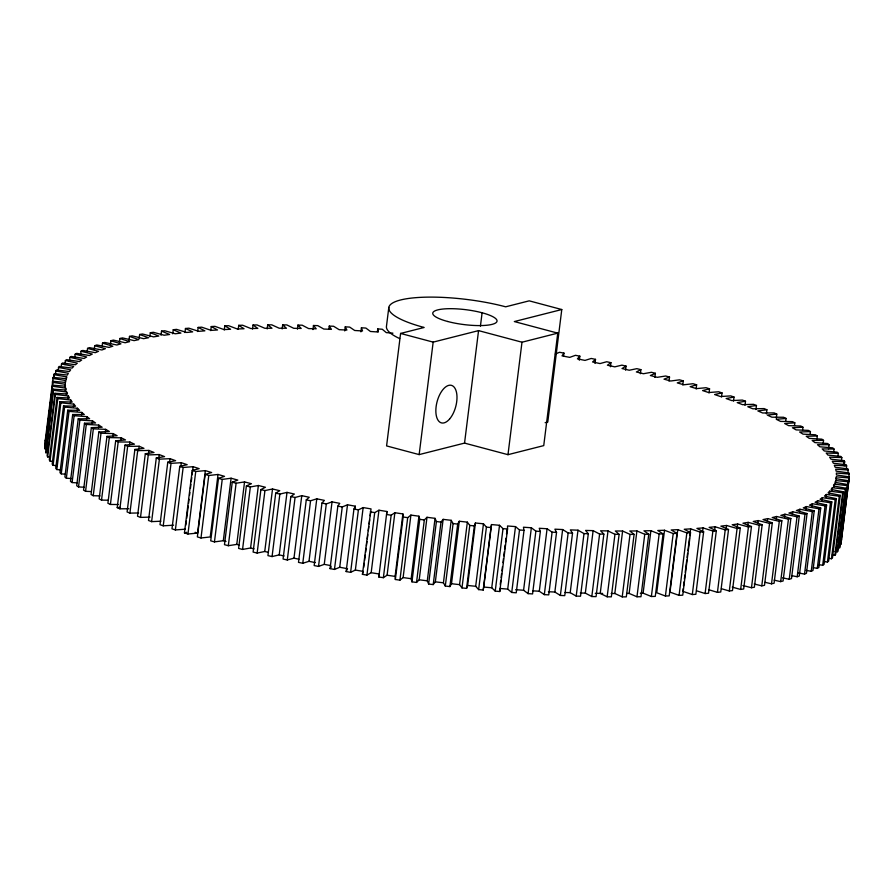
<?xml version="1.0" encoding="UTF-8"?>
<svg xmlns="http://www.w3.org/2000/svg" width="894" height="894" viewBox="0 0 894 894"><rect width="100%" height="100%" fill="white"/><g stroke="black" fill="none" stroke-linecap="round" stroke-linejoin="round"><path stroke-width="1.34" d="M44.745 443.748L44.7 444.821L53.137 377.413L66.055 378.676L66.648 376.855L54.009 374.675L53.674 377.391M841.477 540.468L841.522 539.395M849.3 476.904L840.863 544.312L849.3 476.904L836.46 474.949L836.371 473.038L849.166 474.043L848.831 476.759M467.629 585.481L475.686 586.285L478.636 589.604L483.207 590.04L483.721 587.045L491.745 587.771L495.231 591.124L499.768 591.515L507.557 529.024L503.009 528.633L499.522 525.292L491.51 524.566L490.996 527.549L486.425 527.114L483.464 523.795L475.418 522.99L467.629 585.481L466.579 588.386L461.986 587.906L469.775 525.426L467.35 522.141L459.281 521.247L451.492 583.737L449.894 586.576L445.313 586.051L453.09 523.56L451.202 520.319L443.133 519.347L435.344 581.838L433.21 584.598L428.628 584.017L436.406 521.537L435.054 518.341L426.997 517.291L419.208 579.781L416.537 582.452L411.966 581.838L419.744 519.347L418.94 516.207L410.905 515.089L403.116 577.569L399.92 580.15L395.36 579.491L395.092 576.406L387.091 575.211L383.37 577.692L378.832 576.999L379.112 573.982L371.166 572.708L366.931 575.088L362.428 574.35L371.032 508.909L363.154 507.568L358.405 509.848L353.946 509.066L346.157 571.557L350.616 572.339L355.365 570.059L363.255 571.4L362.428 574.35M370.217 511.86L374.709 512.597L378.955 510.217L386.901 511.491L386.621 514.508L391.159 515.212L394.88 512.72L402.881 513.927L403.138 517L395.36 579.491M53.137 377.413L52.902 378.453L65.642 380.52L65.396 382.397L52.522 381.257L52.478 382.33L65.318 384.286L65.407 386.197L52.623 385.191L44.834 447.682L44.979 448.777L47.561 449.146M52.824 384.185L53.159 381.47M44.979 448.777L52.623 385.191M53.931 377.726L54.433 373.647L67.396 375.055L68.324 373.267L55.819 370.988L55.484 373.703M53.405 389.203L45.963 452.811L53.405 389.203L66.1 390.063L65.664 388.119L52.768 386.286M53.752 390.32L66.692 392.03L67.463 394.008L54.903 393.293L47.114 455.772L47.65 456.912L50.243 457.225M57.987 370.116L59.127 366.439L72.09 368.093L73.677 366.417L61.507 363.925L61.172 366.641M47.65 456.912L55.428 394.422L54.903 393.293M55.428 394.422L68.402 396.008L69.497 398.02L57.082 397.439L49.304 459.918L50.019 461.069L52.612 461.36M50.019 461.069L57.808 398.59L57.082 397.439M57.808 398.59L70.771 400.043L72.202 402.077L59.954 401.641L52.176 464.131L53.081 465.293L56.97 465.685M64.882 364.64L65.385 360.561L66.569 359.656L79.432 361.556L81.689 360.003L69.933 357.321L69.43 361.399M53.081 465.293L60.87 402.803L59.954 401.641M65.307 383.235L65.642 380.52M64.983 387.001L65.318 384.286M66.301 379.57L66.648 376.855M65.329 390.834L65.664 388.119M60.87 402.803L73.811 404.133L75.577 406.189L63.519 405.898L55.73 468.378L56.825 469.562L60.703 469.92M56.825 469.562L64.614 407.072L63.519 405.898M66.357 394.746L66.692 392.03M68.056 398.724L68.402 396.008M64.614 407.072L77.51 408.267L79.611 410.346L67.754 410.19L59.976 472.68L61.25 473.865L65.106 474.178M74.817 356.929L75.152 354.214L76.705 353.376L89.389 355.51L92.283 354.08L81.03 351.23L80.695 353.946M61.25 473.865L69.039 411.374L67.754 410.19M70.436 402.758L70.771 400.043M73.476 406.848L73.811 404.133M69.039 411.374L81.868 412.436L84.282 414.525L72.671 414.514L64.882 477.005L66.346 478.201L71.442 478.569M66.346 478.201L74.135 415.71L72.671 414.514M77.175 410.983L77.51 408.267M74.135 415.71L86.863 416.638L89.612 418.738L78.236 418.873L70.458 481.363L72.101 482.559L77.152 482.872M87.053 352.459L87.556 348.392L89.467 347.632L101.882 349.979L105.391 348.682L94.719 345.687L94.216 349.766M72.101 482.559L79.89 420.068L78.236 418.873M81.522 415.151L81.868 412.436M79.89 420.068L92.507 420.862L95.569 422.974L84.472 423.242L76.683 485.733L78.516 486.939L84.058 487.219M86.528 419.353L86.863 416.638M78.516 486.939L86.293 424.449L84.472 423.242M86.293 424.449L98.776 425.097L102.151 427.22L91.344 427.634L83.555 490.113L85.556 491.32L91.032 491.544M92.171 423.577L92.507 420.862M102.173 345.855L102.508 343.14L104.766 342.458L116.823 345.006L120.925 343.855L110.912 340.737L110.409 344.805M85.556 491.32L93.345 428.841L91.344 427.634M98.441 427.813L98.776 425.097M93.345 428.841L105.671 429.343L109.336 431.467L98.843 432.014L91.065 494.505L93.233 495.712L99.983 495.913M93.233 495.712L101.011 433.221L98.843 432.014M105.324 432.059L105.671 429.343M101.011 433.221L113.158 433.59L117.136 435.713L106.967 436.406L99.178 498.886L101.525 500.092L108.152 500.215M119.405 342.57L119.908 338.491L122.489 337.898L134.1 340.625L138.771 339.631L129.485 336.401L128.982 340.48M101.525 500.092L109.303 437.613L106.967 436.406M112.823 436.306L113.158 433.59M109.303 437.613L121.249 437.825L125.506 439.937L115.684 440.776L107.906 503.266L110.409 504.462L118.22 504.518M110.409 504.462L118.187 441.971L115.684 440.776M120.913 440.541L121.249 437.825M128.803 508.753L119.874 508.809L117.215 507.613L124.992 445.134L134.458 444.162L129.909 442.049L118.187 441.971M139.118 338.558L139.632 334.479L142.515 333.987L153.6 336.87L158.808 336.032L150.315 332.724L149.801 336.803M119.874 508.809L127.663 446.318L124.992 445.134M129.574 444.765L129.909 442.049M127.663 446.318L139.14 446.251L143.956 448.341L134.882 449.458L127.093 511.938L129.909 513.122L138.637 512.966M129.909 513.122L137.698 450.643L134.882 449.458M138.805 448.967L139.14 446.251M137.698 450.643L148.918 450.431L154.003 452.498L145.32 453.75L137.531 516.229L140.503 517.402L150.069 517.101M161.021 335.216L161.523 331.138L164.697 330.735L175.19 333.764L180.901 333.093L173.246 329.73L172.743 333.808M140.503 517.402L148.281 454.923L145.32 453.75M148.572 453.146L148.918 450.431M148.281 454.923L159.221 454.565L164.563 456.622L156.294 457.996L148.505 520.476L151.622 521.638L160.92 521.213M158.707 458.644L159.221 454.565M151.622 521.638L159.4 459.158L156.294 457.996M159.4 459.158L170.039 458.656L175.626 460.689L167.781 462.198L160.004 524.677L163.244 525.828L173.559 525.191M184.946 332.568L185.46 328.489L188.902 328.187L198.714 331.328L204.871 330.836L198.133 327.428L197.63 331.506M169.525 462.734L170.039 458.656M163.244 525.828L171.033 463.338L167.781 462.198M171.033 463.338L181.348 462.701L187.181 464.701L179.772 466.333L171.983 528.823L175.369 529.952L185.337 529.17M180.834 466.78L181.348 462.701M175.369 529.952L183.147 467.461L193.126 466.69L199.183 468.657L192.232 470.412L184.443 532.902L187.952 534.009L197.574 533.092L205.363 470.613L211.643 472.546L205.151 474.412L197.362 536.903L200.994 537.987L210.235 536.948L218.024 474.457L224.506 476.346L218.494 478.346L210.716 540.836L214.459 541.898L223.31 540.714L225.992 541.451M185.851 525.102L186.354 521.023M186.701 518.308L188.221 506.082M188.556 503.367L189.07 499.288M189.573 495.22L189.908 492.493M190.422 488.426L190.925 484.347M191.26 481.631L191.774 477.552M192.109 474.837L193.126 466.69M210.749 330.624L211.252 326.556L214.929 326.344L224.003 329.584L230.585 329.26L224.785 325.852L224.282 329.931M187.952 534.009L195.741 471.518L205.363 470.613M200.994 537.987L208.771 475.507L218.024 474.457M238.217 329.405L238.72 325.338L242.62 325.226L250.89 328.545L257.83 328.4L253.036 325.003L252.521 329.07M214.459 541.898L222.237 479.407L231.099 478.223L237.782 480.078L232.25 482.19L224.472 544.669L228.316 545.709L236.776 544.401L239.067 544.994M223.31 540.714L231.099 478.223M228.316 545.709L236.105 483.229L244.554 481.911L251.426 483.721L246.386 485.934L238.609 548.424L242.553 549.441L250.588 547.988L254.108 548.871M236.776 544.401L244.554 481.911M267.183 328.925L267.686 324.846L271.776 324.835L279.174 328.221L286.438 328.243L282.66 324.88L282.158 328.958M242.553 549.441L250.342 486.951L258.377 485.498L265.417 487.264L260.892 489.588L253.103 552.067L257.148 553.062L264.747 551.486L268.345 552.336M250.588 547.988L258.377 485.498M257.148 553.062L264.937 490.571L272.536 488.996L279.733 490.705L275.721 493.13L267.932 555.621L272.067 556.571L279.219 554.872L284.124 555.979M264.747 551.486L272.536 488.996M297.423 329.171L297.937 325.103L302.183 325.192L308.665 328.59L316.197 328.802L313.47 325.494L317.795 325.639L323.796 329.048L331.439 329.35L329.249 326.075L333.63 326.276L339.15 329.685L346.906 330.065L345.252 326.846L349.677 327.081L354.694 330.489L362.539 330.959L361.422 327.785L365.903 328.076L370.418 331.473L378.33 332.02L377.76 328.914L382.274 329.249L386.286 332.624L392.924 333.16M272.067 556.571L279.856 494.091L287.008 492.382L294.349 494.036L290.852 496.561L283.074 559.052L287.287 559.979L293.981 558.158L298.965 559.219M279.219 554.872L287.008 492.382M312.967 329.573L313.47 325.494M287.287 559.979L295.065 497.489L301.77 495.667L309.246 497.265L306.273 499.88L298.495 562.371L302.775 563.265L309 561.32L315.336 562.594M293.981 558.158L301.77 495.667M328.914 328.802L329.249 326.075M302.775 563.265L310.564 500.774L316.789 498.83L324.388 500.372L321.952 503.076L314.163 565.567L318.521 566.416L324.254 564.36L330.679 565.589M309 561.32L316.789 498.83M344.738 330.914L345.252 326.846M318.521 566.416L326.299 503.925L332.043 501.869L339.754 503.344L337.843 506.138L330.065 568.629L334.468 569.444L339.72 567.277L347.52 568.685L346.157 571.557M324.254 564.36L332.043 501.869M360.919 331.864L361.422 327.785M334.468 569.444L342.257 506.954L347.509 504.786L355.309 506.194L354.974 508.909M339.72 567.277L347.509 504.786M377.424 331.629L377.76 328.914M350.616 572.339L358.405 509.848M355.365 570.059L363.154 507.568M388.812 307.447L386.476 326.187A76.705 17.779 7.1 0 0 399.663 338.569M363.757 567.321L364.26 563.254M364.607 560.538L365.277 555.096M365.624 552.38L366.127 548.313M366.462 545.586L366.976 541.518M367.311 538.803L367.814 534.724M368.328 530.645L368.831 526.577M369.177 523.85L369.68 519.783M370.183 515.704L370.529 512.988M366.931 575.088L374.709 512.597M561.778 309.536L529.214 300.842L505.658 306.81A76.705 17.779 7.1 0 0 400.568 299.982A76.705 17.779 7.1 0 0 424.147 327.472L400.59 333.44L386.588 445.916L419.152 454.599L464.545 443.1L507.982 454.677L543.742 445.614L557.755 333.138L514.329 321.561L561.778 309.536L547.776 422.013L545.139 422.672M371.166 572.708L378.955 510.217M378.832 576.999L386.901 511.491M383.37 577.692L391.159 515.212M387.091 575.211L394.88 512.72M395.092 576.406L402.881 513.927M399.92 580.15L407.698 517.66L410.905 515.089M419.152 454.599L433.165 342.123L478.558 330.624L521.984 342.212L557.755 333.138M411.966 581.838L411.162 578.697L418.94 516.207M416.537 582.452L424.326 519.962L426.997 517.291M428.628 584.017L427.276 580.832L435.054 518.341M433.21 584.598L440.999 522.107L443.133 519.347M445.313 586.051L443.424 582.81L451.202 520.319M464.545 443.1L478.558 330.624M480.424 326.176L482.101 312.788M449.894 586.576L457.683 524.085L459.281 521.247M461.986 587.906L459.572 584.631L467.35 522.141M466.579 588.386L474.356 525.907L475.418 522.99M475.686 586.285L483.464 523.795M478.636 589.604L486.425 527.114M483.207 590.04L490.996 527.549M483.721 587.045L491.51 524.566M507.982 454.677L521.984 342.212M491.745 587.771L499.522 525.292M495.231 591.124L503.009 528.633M500.249 584.385L500.763 580.307M501.098 577.591L501.601 573.512M501.947 570.797L502.45 566.718M502.964 562.65L503.467 558.571M503.803 555.856L504.317 551.777M504.652 549.061L505.155 544.994M505.501 542.267L506.004 538.199M506.507 534.12L507.021 530.041M515.67 589.694L523.582 590.252L528.097 593.638L532.578 593.929L540.356 531.449L535.875 531.159L531.36 527.762L523.448 527.214L524.018 530.321L516.24 592.811L511.726 592.465L507.714 589.101L515.503 526.611L507.524 525.974L507.557 529.024M511.726 592.465L519.503 529.986L515.503 526.611M523.582 590.252L531.36 527.762M528.097 593.638L535.875 531.159M563.6 355.812L563.935 353.096L559.532 352.281L555.33 354.013M548.391 591.716L554.85 592.04L560.37 595.449L564.751 595.639L572.529 533.159L568.148 532.958L562.639 529.55L554.883 529.17L556.537 532.388L548.748 594.879L544.323 594.633L539.306 591.236L547.083 528.745L539.238 528.276L540.356 531.449M544.323 594.633L552.101 532.154L547.083 528.745M579.323 360.237L579.837 356.158L575.479 355.309L569.746 357.365L562.035 355.89L563.935 353.096M554.85 592.04L562.639 529.55M560.37 595.449L568.148 532.958M595.002 363.433L595.505 359.354L591.225 358.46L585 360.405L577.401 358.863L579.837 356.158M580.318 592.99L585.335 593.124L591.817 596.533L596.063 596.622L603.852 534.143L599.606 534.042L593.124 530.645L585.581 530.433L588.308 533.74L580.53 596.22L576.205 596.086L570.204 592.666L577.993 530.187L570.338 529.896L572.529 533.159M576.205 596.086L583.994 533.595L577.993 530.187M610.423 366.741L610.926 362.673L606.713 361.746L600.019 363.567L592.543 361.969L595.505 359.354M585.335 593.124L593.124 530.645M591.817 596.533L599.606 534.042M625.554 370.183L626.068 366.104L621.933 365.143L614.781 366.853L607.428 365.199L610.926 362.673M603.852 534.143L600.6 530.801L608.009 530.913L600.22 593.404L607.16 596.801L611.34 596.846L619.117 534.355L615.34 530.991L622.615 531.014L630.013 534.4L634.092 534.388L626.314 596.868L622.224 596.879L614.826 593.504L611.194 593.493M607.16 596.801L614.949 534.31L608.009 530.913M640.383 373.726L640.897 369.647L636.852 368.663L629.253 370.239L622.045 368.529L626.068 366.104M614.826 593.504L622.615 531.014M622.224 596.879L630.013 534.4M654.889 377.38L655.391 373.301L651.447 372.284L643.412 373.737L636.372 371.971L640.897 369.647M640.339 593.236L643.11 593.169L651.38 596.499L655.28 596.387L663.057 533.897L659.157 534.009L650.899 530.69L643.948 530.835L648.753 534.232L640.964 596.723L636.975 596.779L629.13 593.426L636.919 530.947L629.801 531.002L634.092 534.388M636.975 596.779L644.753 534.299L636.919 530.947M669.025 381.123L669.528 377.044L665.684 376.005L657.224 377.324L650.363 375.514L655.391 373.301M643.11 593.169L650.899 530.69M651.38 596.499L659.157 534.009M663.057 533.897L657.76 530.488L664.521 530.254L656.744 592.744L665.415 596.03L669.215 595.873L676.993 533.383L671.204 529.974L677.775 529.65L686.849 532.891L690.537 532.679L682.748 595.169L679.071 595.382L669.997 592.13L677.775 529.65M682.781 384.968L683.284 380.889L679.541 379.827L670.69 381.012L664.007 379.157L669.528 377.044M665.415 596.03L673.204 533.539L664.521 530.254M696.124 388.89L696.638 384.822L693.006 383.727L683.765 384.778L677.272 382.889L683.284 380.889M679.071 595.382L686.849 532.891M683.195 588.632L682.848 591.347L692.302 594.555L695.867 594.286L703.645 531.807L696.907 528.399L703.075 527.907L712.887 531.047L716.329 530.745L708.54 593.225L705.098 593.538L696.515 590.778M683.53 585.916L684.033 581.838M684.379 579.122L684.882 575.043M685.217 572.328L686.748 560.102M687.084 557.387L687.587 553.308M687.933 550.592L689.453 538.367M689.788 535.651L690.637 528.857L684.256 529.27L690.537 532.679M709.043 392.902L709.557 388.823L706.048 387.717L696.426 388.622L690.146 386.689L696.638 384.822M692.302 594.555L700.08 532.064L690.637 528.857M702.561 531.975L703.075 527.907M721.503 396.981L722.017 392.902L718.631 391.773L708.663 392.544L702.595 390.577L709.557 388.823M705.098 593.538L712.887 531.047M714.552 530.846L715.066 526.767L725.224 529.863L728.532 529.505L720.754 591.996L717.435 592.353L708.551 589.649M733.493 401.115L733.996 397.037L730.756 395.897L720.441 396.534L714.608 394.533L722.017 392.902M717.435 592.353L725.224 529.863M726.252 528.186L726.587 525.471L737.081 528.499L740.254 528.097L732.477 590.576L729.303 590.99L721.436 588.71M744.981 405.317L745.495 401.238L742.378 400.076L731.75 400.579L726.151 398.545L733.996 397.037M729.303 590.99L737.081 528.499M737.125 528.075L737.639 523.996L748.434 526.957L751.474 526.51L743.685 588.99L740.657 589.448L732.253 587.146M755.955 409.564L756.469 405.485L753.497 404.311L742.568 404.669L737.215 402.613L745.495 401.238M747.842 525.08L748.177 522.364L759.274 525.247L762.157 524.756L754.368 587.235L751.485 587.738L742.858 585.492M740.657 589.448L748.434 526.957M766.393 413.855L766.907 409.776L764.091 408.592L752.871 408.804L747.786 406.736L756.469 405.485M757.866 523.281L758.201 520.565L769.566 523.381L772.293 522.834L764.515 585.313L761.777 585.861L754.201 583.994M751.485 587.738L759.274 525.247M776.283 418.18L776.785 414.101L774.126 412.916L762.638 412.983L757.821 410.894L766.907 409.776M767.343 521.325L767.689 518.609L779.3 521.336L781.87 520.744L774.092 583.234L771.511 583.827L765.063 582.307M761.777 585.861L769.566 523.381M785.759 421.175L786.094 418.459L783.591 417.263L771.868 417.185L767.331 415.073L776.785 414.101M776.271 519.213L776.607 516.497L788.452 519.135L790.866 518.498L783.088 580.988L780.674 581.625L774.092 580.15M771.511 583.827L779.3 521.336M794.487 425.544L794.822 422.828L792.475 421.633L780.54 421.409L776.271 419.297L786.094 418.459M784.63 516.944L784.966 514.229L797.023 516.777L799.27 516.095L791.492 578.586L789.234 579.256L782.541 577.848M780.674 581.625L788.452 519.135M802.6 429.936L802.935 427.22L800.767 426.013L788.62 425.645L784.653 423.521L794.822 422.828M792.397 514.531L792.732 511.815L804.98 514.262L807.058 513.547L799.281 576.038L797.191 576.753L791.749 575.658M789.234 579.256L797.023 516.777M799.56 511.971L799.906 509.256L812.322 511.603L814.222 510.843L806.444 573.333L804.533 574.093L798.331 572.92M810.109 434.316L810.445 431.601L808.444 430.394L796.118 429.891L792.442 427.768L802.935 427.22M797.191 576.753L804.98 514.262M806.12 509.278L806.455 506.563L819.016 508.798L820.748 508.004L812.97 570.495L811.238 571.288L806.209 570.394M816.803 440.06L817.317 435.993L815.484 434.786L803.002 434.138L799.638 432.014L810.445 431.601M812.054 506.44L812.389 503.724L825.073 505.859L826.626 505.021L818.848 567.511L817.295 568.338L813.484 567.701M804.533 574.093L812.322 511.603M823.039 444.441L823.542 440.362L821.899 439.166L809.271 438.384L806.22 436.261L817.317 435.993M817.351 503.478L817.686 500.763L830.481 502.774L831.845 501.914L824.067 564.393L822.692 565.265L818.859 564.662M811.238 571.288L819.016 508.798M822.011 500.394L822.346 497.679L835.208 499.578L836.393 498.673L824.424 496.081L826.347 494.471L839.276 496.248L840.271 495.31L828.101 492.817L829.699 491.141L842.651 492.806L843.467 491.834L831.118 489.443L832.37 487.722L845.344 489.241L845.959 488.247L833.465 485.967L834.381 484.19L847.344 485.587L847.769 484.559L835.141 482.38L835.722 480.559L848.652 481.821L848.887 480.782L836.136 478.715L836.382 476.837L849.255 477.977M828.615 448.799L829.118 444.72L827.654 443.525L814.915 442.597L812.177 440.496L823.542 440.362M826.011 497.187L826.347 494.471M817.295 568.338L825.073 505.859M833.689 451.761L834.024 449.045L832.75 447.86L819.921 446.799L817.496 444.709L829.118 444.72M829.353 493.857L829.699 491.141M822.692 565.265L830.481 502.774M832.035 490.437L832.37 487.722M834.046 486.906L834.381 484.19M837.935 456.063L838.27 453.336L837.175 452.163L824.268 450.967L822.178 448.889L834.024 449.045M835.387 483.274L835.722 480.559M836.046 479.564L836.382 476.837M823.564 561.488L827.431 562.058L835.208 499.578M836.393 498.673L828.615 561.153L827.431 562.058M841.489 460.309L841.824 457.594L840.919 456.432L827.978 455.102L826.201 453.046L838.27 453.336M828.906 558.381L831.487 558.728L839.276 496.248M843.467 464.724L843.981 460.645L831.018 459.192L829.576 457.158L841.824 457.594M840.271 495.31L832.493 557.8L831.487 558.728M844.193 465.875L844.696 461.796L843.981 460.645M832.28 554.962L834.873 555.286L842.651 492.806M843.467 491.834L835.678 554.325L834.873 555.286M846.551 468.657L846.35 464.813L833.387 463.226L832.28 461.215L844.696 461.796M834.962 551.43L837.566 551.732L845.344 489.241M845.959 488.247L837.566 551.732M848.037 472.747L848.037 468.914L835.085 467.204L834.326 465.226L846.886 465.942M847.344 485.587L839.567 548.067L847.769 484.559M841.723 533.807L842.059 531.092M842.561 527.024L843.076 522.945M843.411 520.23L843.914 516.151M844.428 512.072L844.763 509.356M845.277 505.289L845.612 502.573M846.115 498.494L846.629 494.416M847.132 490.348L847.467 487.621M847.981 483.553L848.317 480.838M45.113 440.943L45.348 439.893M54.009 374.675L54.433 373.647M353.946 509.066L355.309 506.194M55.819 370.988L56.434 369.993L69.408 371.524L70.671 369.792L58.322 367.4M330.065 568.629L331.328 566.762M61.507 363.925L62.513 362.986L75.431 364.763L77.353 363.154L65.385 360.561M822.346 497.679L820.1 499.232L831.845 501.914M69.933 357.321L71.308 356.46L84.092 358.472L86.662 356.974L75.152 354.214M817.686 500.763L815.116 502.26L826.626 505.021M812.389 503.724L809.506 505.155L820.748 508.004M81.03 351.23L82.762 350.437L95.323 352.672L98.53 351.308L87.556 348.392M806.455 506.563L803.259 507.926L814.222 510.843M799.906 509.256L796.398 510.552L807.058 513.547M94.719 345.687L96.809 344.972L109.046 347.42L112.856 346.19L102.508 343.14M792.732 511.815L788.921 513.044L799.27 516.095M784.966 514.229L780.864 515.38L790.866 518.498M110.912 340.737L113.326 340.1L125.171 342.737L129.563 341.664L119.908 338.491M184.443 532.902L186.768 532.31M776.607 516.497L772.215 517.57L781.87 520.744M767.689 518.609L763.007 519.604L772.293 522.834M129.485 336.401L132.223 335.853L143.576 338.67L148.527 337.753L139.632 334.479M758.201 520.565L753.262 521.481L762.157 524.756M748.177 522.364L742.97 523.202L751.474 526.51M150.315 332.724L153.343 332.277L164.15 335.239L169.603 334.479L161.523 331.138M737.639 523.996L732.175 524.756L740.254 528.097M726.587 525.471L720.888 526.141L728.532 529.505M173.246 329.73L176.565 329.372L186.723 332.467L192.657 331.875L185.46 328.489M117.215 507.613L119.919 507.334M715.066 526.767L709.121 527.359L716.329 530.745M198.133 327.428L201.698 327.17L211.152 330.378L217.521 329.964L211.252 326.556M700.08 532.064L703.645 531.807M224.785 325.852L228.585 325.695L237.256 328.981L244.028 328.746L238.72 325.338M673.204 533.539L676.993 533.383M253.036 325.003L257.025 324.935L264.87 328.288L271.977 328.232L267.686 324.846M644.753 534.299L648.753 534.232M626.761 593.448L629.13 593.426M282.66 324.88L286.84 324.924L293.78 328.322L301.189 328.433L297.937 325.103M614.949 534.31L619.117 534.355M602.668 593.426L595.281 593.325M583.994 533.595L588.308 533.74M565.109 592.476L570.204 592.666M552.101 532.154L556.537 532.388M532.768 590.845L539.306 591.236M848.372 470.032L835.689 469.171L836.114 471.116L849.021 472.948L849.166 474.043M519.503 529.986L524.018 530.321M507.714 589.101L499.746 588.453L499.768 591.515M469.775 525.426L474.356 525.907M451.492 583.737L459.572 584.631M453.09 523.56L457.683 524.085M435.344 581.838L443.424 582.81M436.406 521.537L440.999 522.107M419.208 579.781L427.276 580.832M419.744 519.347L424.326 519.962M403.116 577.569L411.162 578.697M403.138 517L407.698 517.66M337.843 506.138L342.257 506.954M321.952 503.076L326.299 503.925M306.273 499.88L310.564 500.774M290.852 496.561L295.065 497.489M275.721 493.13L279.856 494.091M260.892 489.588L264.937 490.571M246.386 485.934L250.342 486.951M400.59 333.44L433.165 342.123M232.25 482.19L236.105 483.229M218.494 478.346L222.237 479.407M205.151 474.412L208.771 475.507M192.232 470.412L195.741 471.518M195.104 532.31L197.574 533.092M179.772 466.333L183.147 467.461M449.559 419.051A19.422 9.644 -75.1 0 0 453.604 386.577A19.422 9.644 -75.1 0 0 436.104 406.736A19.422 9.644 -75.1 0 0 449.559 419.051M447.704 321.494A32.363 7.498 7.1 0 0 497.008 321.237A32.363 7.498 7.1 0 0 449.995 308.687A32.363 7.498 7.1 0 0 447.704 321.494"/></g></svg>
